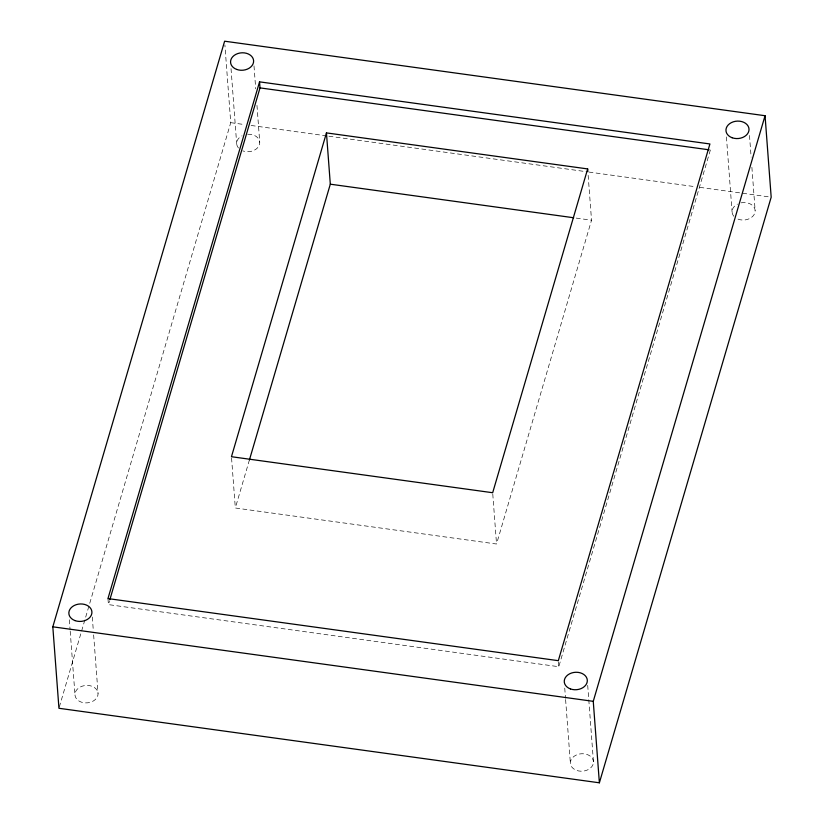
<?xml version="1.0" encoding="UTF-8"?>
<svg xmlns="http://www.w3.org/2000/svg" width="824" height="824" viewBox="0 0 824 824"><rect width="100%" height="100%" fill="white"/><g stroke="black" fill="none" stroke-linecap="round" stroke-linejoin="round"><path stroke-width="0.62" stroke-dasharray="4.12 3.09" d="M59.307 707.044L230.741 122.663L224.9 45.021M710.37 149.989L558.785 666.709L108.418 604.61L109.499 600.912M588.151 175.327L591.529 220.204L496.532 544.015L235.324 507.996L249.404 459.988M230.741 122.663L244.759 124.599M251.135 125.475L327.612 136.022M328.889 136.197L587.636 171.876M588.913 172.051L694.704 186.636M699.803 187.347L769.904 197.008M576.234 218.102L591.529 220.204M749.49 135.476L751.117 157.116M751.89 167.293L755.144 210.573M726.438 136.928L732.083 212.036M587.708 685.372L593.445 761.747A11.557 8.734 -4.3 0 1 576.563 770.389A11.557 8.734 -4.3 0 1 575.739 755.289A11.557 8.734 -4.3 0 1 593.445 761.747M564.739 688.102L565.511 698.289M565.604 699.555L570.383 763.199M558.414 661.888L558.785 666.709M492.773 494.009L496.532 544.015M253.998 65.889L255.718 88.807M256.964 105.348L259.735 142.264M231.029 68.619L236.684 143.726M231.565 457.989L235.324 507.996M107.965 598.574L108.418 604.61M92.298 617.063L93.256 629.783M93.637 634.882L98.046 693.427A11.557 8.734 -4.3 0 1 81.164 702.079A11.557 8.734 -4.3 0 1 80.34 686.969A11.557 8.734 -4.3 0 1 98.046 693.427M69.34 619.792L70.102 629.969M70.205 631.246L74.984 694.889M247.736 134.271A11.557 8.734 -4.3 0 1 259.467 144.55A11.557 8.734 -4.3 0 1 242.853 150.905M238.455 147.98A11.557 8.734 -4.3 0 1 242.029 135.805M741.136 202.838A11.557 8.734 -4.3 0 1 754.866 212.86A11.557 8.734 -4.3 0 1 736.563 218.453M733.865 216.29A11.557 8.734 -4.3 0 1 737.439 204.115"/><path stroke-width="1.24" d="M52.818 626.817L224.622 41.2L765.053 115.721L771.182 197.183L599.378 782.8L58.947 708.279L52.818 626.817L593.259 701.337L599.378 782.8M259.55 81.854L107.965 598.574L558.322 660.673L709.917 143.963L259.55 81.854L260.003 87.89L109.86 599.676M326.459 132.901L231.462 456.712L492.68 492.731L587.666 168.92L326.459 132.901L330.311 184.185L249.404 459.988M593.259 701.337L765.053 115.721M260.003 87.89L709.093 149.814M330.311 184.185L573.689 217.752M587.666 168.92L587.862 171.485M236.725 69.443A11.557 8.734 -4.3 0 0 253.617 60.801A11.557 8.734 -4.3 0 0 235.911 54.343A11.557 8.734 -4.3 0 0 236.725 69.443M75.035 620.616A11.557 8.734 -4.3 0 0 91.917 611.964A11.557 8.734 -4.3 0 0 74.212 605.506A11.557 8.734 -4.3 0 0 75.035 620.616M570.435 688.926A11.557 8.734 -4.3 0 0 587.316 680.274A11.557 8.734 -4.3 0 0 569.621 673.816A11.557 8.734 -4.3 0 0 570.435 688.926M732.134 137.752A11.557 8.734 -4.3 0 0 749.016 129.111A11.557 8.734 -4.3 0 0 731.31 122.652A11.557 8.734 -4.3 0 0 732.134 137.752"/></g></svg>
